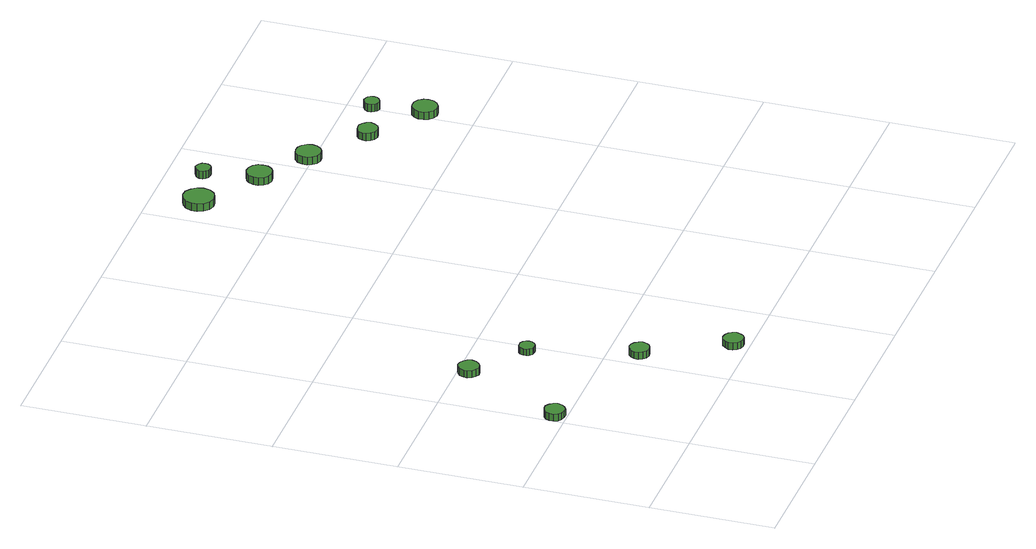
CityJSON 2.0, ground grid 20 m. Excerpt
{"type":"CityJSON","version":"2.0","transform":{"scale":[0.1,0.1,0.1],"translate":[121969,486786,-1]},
"CityObjects":{
"tree1":{"type":"SolitaryVegetationObject","attributes":{"function":"something"},"geometry":[{"type":"MultiSurface","lod":"1","boundaries":[[[0,1,2,3,4,5,6,7,8,9,10,11,12,13,14]],[[15,16,17,18,19,20,21,22,23,24,25,26,27,28,29]],[[0,29,28,1]],[[1,28,27,2]],[[2,27,26,3]],[[3,26,25,4]],[[4,25,24,5]],[[5,24,23,6]],[[6,23,22,7]],[[7,22,21,8]],[[8,21,20,9]],[[9,20,19,10]],[[10,19,18,11]],[[11,18,17,12]],[[12,17,16,13]],[[13,16,15,14]],[[14,15,29,0]]]}]},
"tree2":{"type":"SolitaryVegetationObject","attributes":{"function":"something"},"geometry":[{"type":"MultiSurface","lod":"1","boundaries":[[[30,31,32,33,34,35,36,37,38,39,40,41,42,43,44]],[[45,46,47,48,49,50,51,52,53,54,55,56,57,58,59]],[[30,59,58,31]],[[31,58,57,32]],[[32,57,56,33]],[[33,56,55,34]],[[34,55,54,35]],[[35,54,53,36]],[[36,53,52,37]],[[37,52,51,38]],[[38,51,50,39]],[[39,50,49,40]],[[40,49,48,41]],[[41,48,47,42]],[[42,47,46,43]],[[43,46,45,44]],[[44,45,59,30]]]}]},
"tree3":{"type":"SolitaryVegetationObject","attributes":{"function":"something"},"geometry":[{"type":"MultiSurface","lod":"1","boundaries":[[[60,61,62,63,64,65,66,67,68,69,70,71,72,73,74]],[[75,76,77,78,79,80,81,82,83,84,85,86,87,88,89]],[[60,89,88,61]],[[61,88,87,62]],[[62,87,86,63]],[[63,86,85,64]],[[64,85,84,65]],[[65,84,83,66]],[[66,83,82,67]],[[67,82,81,68]],[[68,81,80,69]],[[69,80,79,70]],[[70,79,78,71]],[[71,78,77,72]],[[72,77,76,73]],[[73,76,75,74]],[[74,75,89,60]]]}]},
"tree4":{"type":"SolitaryVegetationObject","attributes":{"function":"something"},"geometry":[{"type":"MultiSurface","lod":"1","boundaries":[[[90,91,92,93,94,95,96,97,98,99,100,101,102,103,104]],[[105,106,107,108,109,110,111,112,113,114,115,116,117,118,119]],[[90,119,118,91]],[[91,118,117,92]],[[92,117,116,93]],[[93,116,115,94]],[[94,115,114,95]],[[95,114,113,96]],[[96,113,112,97]],[[97,112,111,98]],[[98,111,110,99]],[[99,110,109,100]],[[100,109,108,101]],[[101,108,107,102]],[[102,107,106,103]],[[103,106,105,104]],[[104,105,119,90]]]}]},
"tree5":{"type":"SolitaryVegetationObject","attributes":{"function":"something"},"geometry":[{"type":"MultiSurface","lod":"1","boundaries":[[[120,121,122,123,124,125,126,127,128,129,130,131,132,133,134]],[[135,136,137,138,139,140,141,142,143,144,145,146,147,148,149]],[[120,149,148,121]],[[121,148,147,122]],[[122,147,146,123]],[[123,146,145,124]],[[124,145,144,125]],[[125,144,143,126]],[[126,143,142,127]],[[127,142,141,128]],[[128,141,140,129]],[[129,140,139,130]],[[130,139,138,131]],[[131,138,137,132]],[[132,137,136,133]],[[133,136,135,134]],[[134,135,149,120]]]}]},
"tree6":{"type":"SolitaryVegetationObject","attributes":{"function":"something"},"geometry":[{"type":"MultiSurface","lod":"1","boundaries":[[[150,151,152,153,154,155,156,157,158,159,160,161,162,163,164]],[[165,166,167,168,169,170,171,172,173,174,175,176,177,178,179]],[[150,179,178,151]],[[151,178,177,152]],[[152,177,176,153]],[[153,176,175,154]],[[154,175,174,155]],[[155,174,173,156]],[[156,173,172,157]],[[157,172,171,158]],[[158,171,170,159]],[[159,170,169,160]],[[160,169,168,161]],[[161,168,167,162]],[[162,167,166,163]],[[163,166,165,164]],[[164,165,179,150]]]}]},
"tree7":{"type":"SolitaryVegetationObject","attributes":{"function":"something"},"geometry":[{"type":"MultiSurface","lod":"1","boundaries":[[[180,181,182,183,184,185,186,187,188,189,190,191,192,193,194]],[[195,196,197,198,199,200,201,202,203,204,205,206,207,208,209]],[[180,209,208,181]],[[181,208,207,182]],[[182,207,206,183]],[[183,206,205,184]],[[184,205,204,185]],[[185,204,203,186]],[[186,203,202,187]],[[187,202,201,188]],[[188,201,200,189]],[[189,200,199,190]],[[190,199,198,191]],[[191,198,197,192]],[[192,197,196,193]],[[193,196,195,194]],[[194,195,209,180]]]}]},
"tree8":{"type":"SolitaryVegetationObject","attributes":{"function":"something"},"geometry":[{"type":"MultiSurface","lod":"1","boundaries":[[[210,211,212,213,214,215,216,217,218,219,220,221,222,223,224]],[[225,226,227,228,229,230,231,232,233,234,235,236,237,238,239]],[[210,239,238,211]],[[211,238,237,212]],[[212,237,236,213]],[[213,236,235,214]],[[214,235,234,215]],[[215,234,233,216]],[[216,233,232,217]],[[217,232,231,218]],[[218,231,230,219]],[[219,230,229,220]],[[220,229,228,221]],[[221,228,227,222]],[[222,227,226,223]],[[223,226,225,224]],[[224,225,239,210]]]}]},
"tree9":{"type":"SolitaryVegetationObject","attributes":{"function":"something"},"geometry":[{"type":"MultiSurface","lod":"1","boundaries":[[[240,241,242,243,244,245,246,247,248,249,250,251,252,253,254]],[[255,256,257,258,259,260,261,262,263,264,265,266,267,268,269]],[[240,269,268,241]],[[241,268,267,242]],[[242,267,266,243]],[[243,266,265,244]],[[244,265,264,245]],[[245,264,263,246]],[[246,263,262,247]],[[247,262,261,248]],[[248,261,260,249]],[[249,260,259,250]],[[250,259,258,251]],[[251,258,257,252]],[[252,257,256,253]],[[253,256,255,254]],[[254,255,269,240]]]}]},
"tree10":{"type":"SolitaryVegetationObject","attributes":{"function":"something"},"geometry":[{"type":"MultiSurface","lod":"1","boundaries":[[[270,271,272,273,274,275,276,277,278,279,280,281,282,283,284]],[[285,286,287,288,289,290,291,292,293,294,295,296,297,298,299]],[[270,299,298,271]],[[271,298,297,272]],[[272,297,296,273]],[[273,296,295,274]],[[274,295,294,275]],[[275,294,293,276]],[[276,293,292,277]],[[277,292,291,278]],[[278,291,290,279]],[[279,290,289,280]],[[280,289,288,281]],[[281,288,287,282]],[[282,287,286,283]],[[283,286,285,284]],[[284,285,299,270]]]}]},
"tree11":{"type":"SolitaryVegetationObject","attributes":{"function":"something"},"geometry":[{"type":"MultiSurface","lod":"1","boundaries":[[[300,301,302,303,304,305,306,307,308,309,310,311,312,313,314]],[[315,316,317,318,319,320,321,322,323,324,325,326,327,328,329]],[[300,329,328,301]],[[301,328,327,302]],[[302,327,326,303]],[[303,326,325,304]],[[304,325,324,305]],[[305,324,323,306]],[[306,323,322,307]],[[307,322,321,308]],[[308,321,320,309]],[[309,320,319,310]],[[310,319,318,311]],[[311,318,317,312]],[[312,317,316,313]],[[313,316,315,314]],[[314,315,329,300]]]}]},
"tree12":{"type":"SolitaryVegetationObject","attributes":{"function":"something"},"geometry":[{"type":"MultiSurface","lod":"1","boundaries":[[[330,331,332,333,334,335,336,337,338,339,340,341,342,343,344]],[[345,346,347,348,349,350,351,352,353,354,355,356,357,358,359]],[[330,359,358,331]],[[331,358,357,332]],[[332,357,356,333]],[[333,356,355,334]],[[334,355,354,335]],[[335,354,353,336]],[[336,353,352,337]],[[337,352,351,338]],[[338,351,350,339]],[[339,350,349,340]],[[340,349,348,341]],[[341,348,347,342]],[[342,347,346,343]],[[343,346,345,344]],[[344,345,359,330]]]}]}
},
"vertices":[
[35,220,19],[33,227,19],[29,232,19],[23,236,19],[17,236,19],[10,234,19],[5,230,19],[2,223,19],[2,217,19],[5,210,19],[10,206,19],[17,204,19],[23,204,19],[29,208,19],[33,213,19],[33,213,7],[29,208,7],[23,204,7],[17,204,7],[10,206,7],[5,210,7],[2,217,7],[2,223,7],[5,230,7],[10,234,7],[17,236,7],[23,236,7],[29,232,7],[33,227,7],[35,220,7],
[118,383,19],[116,390,19],[112,395,19],[106,399,19],[99,400,19],[93,397,19],[88,393,19],[85,386,19],[85,380,19],[88,373,19],[93,369,19],[99,366,19],[106,367,19],[112,371,19],[116,376,19],[116,376,7],[112,371,7],[106,367,7],[99,366,7],[93,369,7],[88,373,7],[85,380,7],[85,386,7],[88,393,7],[93,397,7],[99,400,7],[106,399,7],[112,395,7],[116,390,7],[118,383,7],
[248,153,19],[246,159,19],[242,165,19],[237,168,19],[230,169,19],[224,167,19],[219,162,19],[216,156,19],[216,150,19],[219,144,19],[224,139,19],[230,137,19],[237,138,19],[242,141,19],[246,146,19],[246,146,7],[242,141,7],[237,138,7],[230,137,7],[224,139,7],[219,144,7],[216,150,7],[216,156,7],[219,162,7],[224,167,7],[230,169,7],[237,168,7],[242,165,7],[246,159,7],[248,153,7],
[200,318,18],[199,323,18],[196,327,18],[191,330,18],[186,330,18],[181,329,18],[177,325,18],[175,320,18],[175,315,18],[177,311,18],[181,307,18],[186,306,18],[191,306,18],[196,309,18],[199,313,18],[199,313,7],[196,309,7],[191,306,7],[186,306,7],[181,307,7],[177,311,7],[175,315,7],[175,320,7],[177,325,7],[181,329,7],[186,330,7],[191,330,7],[196,327,7],[199,323,7],[200,318,7],
[318,26,19],[316,32,19],[313,38,19],[307,41,19],[300,42,19],[294,40,19],[289,35,19],[286,29,19],[286,22,19],[289,16,19],[294,12,19],[300,10,19],[307,10,19],[313,14,19],[316,19,19],[316,19,7],[313,14,7],[307,10,7],[300,10,7],[294,12,7],[289,16,7],[286,22,7],[286,29,7],[289,35,7],[294,40,7],[300,42,7],[307,41,7],[313,38,7],[316,32,7],[318,26,7],
[460,919,32],[458,929,32],[452,937,32],[443,943,32],[433,944,32],[424,940,32],[416,934,32],[412,924,32],[412,914,32],[416,905,32],[424,898,32],[433,895,32],[443,896,32],[452,901,32],[458,909,32],[458,909,19],[452,901,19],[443,896,19],[433,895,19],[424,898,19],[416,905,19],[412,914,19],[412,924,19],[416,934,19],[424,940,19],[433,944,19],[443,943,19],[452,937,19],[458,929,19],[460,919,19],
[553,854,32],[552,862,32],[547,869,32],[540,873,32],[531,874,32],[523,871,32],[517,866,32],[514,858,32],[514,850,32],[517,842,32],[523,837,32],[531,834,32],[540,835,32],[547,839,32],[552,846,32],[552,846,19],[547,839,19],[540,835,19],[531,834,19],[523,837,19],[517,842,19],[514,850,19],[514,858,19],[517,866,19],[523,871,19],[531,874,19],[540,873,19],[547,869,19],[552,862,19],[553,854,19],
[531,939,32],[530,944,32],[527,948,32],[523,950,32],[518,951,32],[513,949,32],[509,946,32],[507,941,32],[507,936,32],[509,932,32],[513,928,32],[518,927,32],[523,927,32],[527,930,32],[530,934,32],[530,934,19],[527,930,19],[523,927,19],[518,927,19],[513,928,19],[509,932,19],[507,936,19],[507,941,19],[509,946,19],[513,949,19],[518,951,19],[523,950,19],[527,948,19],[530,944,19],[531,939,19],
[632,801,33],[630,809,33],[625,816,33],[618,820,33],[610,821,33],[602,819,33],[596,813,33],[593,805,33],[593,797,33],[596,790,33],[602,784,33],[610,781,33],[618,782,33],[625,786,33],[630,793,33],[630,793,20],[625,786,20],[618,782,20],[610,781,20],[602,784,20],[596,790,20],[593,797,20],[593,805,20],[596,813,20],[602,819,20],[610,821,20],[618,820,20],[625,816,20],[630,809,20],[632,801,20],
[721,736,33],[719,743,33],[715,748,33],[709,752,33],[703,752,33],[696,750,33],[691,746,33],[688,740,33],[688,733,33],[691,727,33],[696,722,33],[703,720,33],[709,721,33],[715,724,33],[719,730,33],[719,730,20],[715,724,20],[709,721,20],[703,720,20],[696,722,20],[691,727,20],[688,733,20],[688,740,20],[691,746,20],[696,750,20],[703,752,20],[709,752,20],[715,748,20],[719,743,20],[721,736,20],
[815,674,32],[813,682,32],[809,689,32],[801,693,32],[793,694,32],[785,692,32],[779,686,32],[776,679,32],[776,670,32],[779,663,32],[785,657,32],[793,654,32],[801,655,32],[809,660,32],[813,666,32],[813,666,19],[809,660,19],[801,655,19],[793,654,19],[785,657,19],[779,663,19],[776,670,19],[776,679,19],[779,686,19],[785,692,19],[793,694,19],[801,693,19],[809,689,19],[813,682,19],[815,674,19],
[798,756,32],[797,761,32],[794,765,32],[790,767,32],[785,768,32],[780,766,32],[776,763,32],[774,758,32],[774,753,32],[776,748,32],[780,745,32],[785,743,32],[790,744,32],[794,747,32],[797,751,32],[797,751,19],[794,747,19],[790,744,19],[785,743,19],[780,745,19],[776,748,19],[774,753,19],[774,758,19],[776,763,19],[780,766,19],[785,768,19],[790,767,19],[794,765,19],[797,761,19],[798,756,19]
]}
